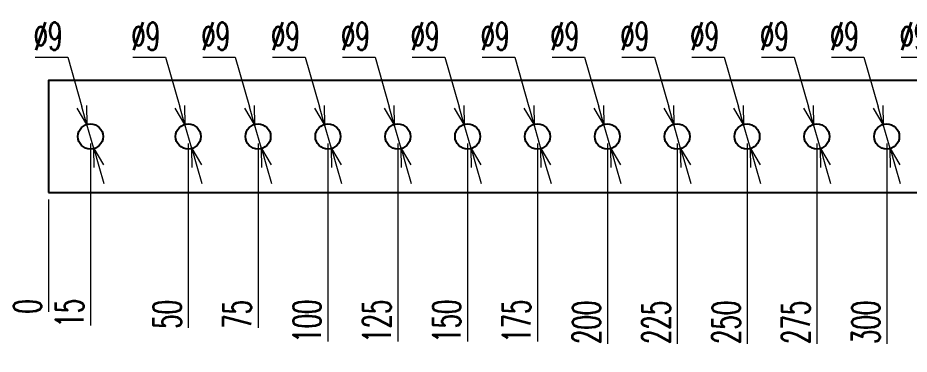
# Model space of a CAD drawing. Header units: millimetres. Extents: x 173893 to 258446, y -176540 to -123824.
# Drawn here: x 191513.2 to 191832.2, y -160366 to -160245.8 of the extents above; entities that cross this region are included whole.
import ezdxf

# ---------------------------------------------------------------- set-up
doc = ezdxf.new("R2010")
doc.units = ezdxf.units.MM
doc.header["$LTSCALE"] = 3
doc.layers.add('@.DM. NÉT CHÍNH', color=7, linetype='Continuous')
doc.styles.add('Ann_w01', font='romans.shx', dxfattribs={"width": 0.6, "bigfont": 'chineset.shx'})
doc.dimstyles.new('Dim 01_SC05', dxfattribs={"dimscale": 5, "dimtxt": 2, "dimasz": 1.3, "dimexe": 0.5, "dimexo": 0.5, "dimgap": 0.5, "dimtad": 1, "dimtoh": 1, "dimdec": 1, "dimzin": 12, "dimdsep": 46, "dimtxsty": 'Ann_w01', "dimblk": 'OPEN30', "dimcen": 1.5, "dimclrd": 6, "dimclre": 6, "dimclrt": 3, "dimadec": 1, "dimazin": 3, "dimtm": 1e-09, "dimtfac": 1, "dimtdec": 1, "dimtmove": 0, "dimatfit": 3, "dimldrblk": 'OPEN30', "dimfxl": 1, "dimtolj": 1, "dimlwd": 20, "dimlwe": 20, "dimarcsym": 0})

# ---------------------------------------------------------------- blocks, each defined once
blk = doc.blocks.new('*D4200')
at = {"layer": '@.DM. NÉT CHÍNH', "color": 6, "linetype": 'Continuous', "lineweight": 20, "transparency": 16777216}
blk.add_line((191524.17, -160310.68), (191524.17, -160350.89), dxfattribs=at)
at = {"layer": 'Defpoints', "color": 0, "linetype": 'Continuous', "transparency": 16777216}
for p in [(191524.17, -160288.18), (191524.17, -160308.18), (191524.17, -160344.39)]:
    blk.add_point(p, dxfattribs=at)
at = {"layer": '@.DM. NÉT CHÍNH', "color": 3, "linetype": 'Continuous', "transparency": 16777216, "insert": (191516.67, -160348.89), "char_height": 10, "attachment_point": 5, "rotation": 90, "style": 'Ann_w01'}
blk.add_mtext('\\A1;0', dxfattribs=at)
blk = doc.blocks.new('_Open30')
at = {"color": 0, "linetype": 'ByBlock', "lineweight": -2}
for p, q in [((-1, 0.268), (0, 0)), ((0, 0), (-1, -0.268)), ((0, 0), (-1, 0))]:
    blk.add_line(p, q, dxfattribs=at)
blk = doc.blocks.new('*D4201')
at = {"layer": '@.DM. NÉT CHÍNH', "color": 6, "linetype": 'Continuous', "lineweight": 20, "transparency": 16777216}
blk.add_line((191539.17, -160290.68), (191539.17, -160355.75), dxfattribs=at)
at = {"layer": 'Defpoints', "color": 0, "linetype": 'Continuous', "transparency": 16777216}
for p in [(191524.17, -160288.18), (191539.17, -160288.18), (191539.17, -160344.39)]:
    blk.add_point(p, dxfattribs=at)
at = {"layer": '@.DM. NÉT CHÍNH', "color": 3, "linetype": 'Continuous', "transparency": 16777216, "insert": (191531.67, -160351.32), "char_height": 10, "attachment_point": 5, "rotation": 90, "style": 'Ann_w01'}
blk.add_mtext('\\A1;15', dxfattribs=at)
blk = doc.blocks.new('*D4169')
at = {"layer": '@.DM. NÉT CHÍNH', "color": 6, "linetype": 'Continuous', "lineweight": 20, "transparency": 16777216}
blk.add_line((191599.17, -160290.68), (191599.17, -160356.6), dxfattribs=at)
at = {"layer": 'Defpoints', "color": 0, "linetype": 'Continuous', "transparency": 16777216}
for p in [(191524.17, -160288.18), (191599.17, -160288.18), (191599.17, -160344.39)]:
    blk.add_point(p, dxfattribs=at)
at = {"layer": '@.DM. NÉT CHÍNH', "color": 3, "linetype": 'Continuous', "transparency": 16777216, "insert": (191591.67, -160351.75), "char_height": 10, "attachment_point": 5, "rotation": 90, "style": 'Ann_w01'}
blk.add_mtext('\\A1;75', dxfattribs=at)
blk = doc.blocks.new('*D4170')
at = {"layer": '@.DM. NÉT CHÍNH', "color": 6, "linetype": 'Continuous', "lineweight": 20, "transparency": 16777216}
blk.add_line((191624.17, -160290.68), (191624.17, -160361.46), dxfattribs=at)
at = {"layer": 'Defpoints', "color": 0, "linetype": 'Continuous', "transparency": 16777216}
for p in [(191524.17, -160288.18), (191624.17, -160288.18), (191624.17, -160344.39)]:
    blk.add_point(p, dxfattribs=at)
at = {"layer": '@.DM. NÉT CHÍNH', "color": 3, "linetype": 'Continuous', "transparency": 16777216, "insert": (191616.67, -160354.18), "char_height": 10, "attachment_point": 5, "rotation": 90, "style": 'Ann_w01'}
blk.add_mtext('\\A1;100', dxfattribs=at)
blk = doc.blocks.new('*D4171')
at = {"layer": '@.DM. NÉT CHÍNH', "color": 6, "linetype": 'Continuous', "lineweight": 20, "transparency": 16777216}
blk.add_line((191649.17, -160290.68), (191649.17, -160361.46), dxfattribs=at)
at = {"layer": 'Defpoints', "color": 0, "linetype": 'Continuous', "transparency": 16777216}
for p in [(191524.17, -160288.18), (191649.17, -160288.18), (191649.17, -160344.39)]:
    blk.add_point(p, dxfattribs=at)
at = {"layer": '@.DM. NÉT CHÍNH', "color": 3, "linetype": 'Continuous', "transparency": 16777216, "insert": (191641.67, -160354.18), "char_height": 10, "attachment_point": 5, "rotation": 90, "style": 'Ann_w01'}
blk.add_mtext('\\A1;125', dxfattribs=at)
blk = doc.blocks.new('*D4172')
at = {"layer": '@.DM. NÉT CHÍNH', "color": 6, "linetype": 'Continuous', "lineweight": 20, "transparency": 16777216}
blk.add_line((191674.17, -160290.68), (191674.17, -160361.46), dxfattribs=at)
at = {"layer": 'Defpoints', "color": 0, "linetype": 'Continuous', "transparency": 16777216}
for p in [(191524.17, -160288.18), (191674.17, -160288.18), (191674.17, -160344.39)]:
    blk.add_point(p, dxfattribs=at)
at = {"layer": '@.DM. NÉT CHÍNH', "color": 3, "linetype": 'Continuous', "transparency": 16777216, "insert": (191666.67, -160354.18), "char_height": 10, "attachment_point": 5, "rotation": 90, "style": 'Ann_w01'}
blk.add_mtext('\\A1;150', dxfattribs=at)
blk = doc.blocks.new('*D4173')
at = {"layer": '@.DM. NÉT CHÍNH', "color": 6, "linetype": 'Continuous', "lineweight": 20, "transparency": 16777216}
blk.add_line((191699.17, -160290.68), (191699.17, -160361.46), dxfattribs=at)
at = {"layer": 'Defpoints', "color": 0, "linetype": 'Continuous', "transparency": 16777216}
for p in [(191524.17, -160288.18), (191699.17, -160288.18), (191699.17, -160344.39)]:
    blk.add_point(p, dxfattribs=at)
at = {"layer": '@.DM. NÉT CHÍNH', "color": 3, "linetype": 'Continuous', "transparency": 16777216, "insert": (191691.67, -160354.18), "char_height": 10, "attachment_point": 5, "rotation": 90, "style": 'Ann_w01'}
blk.add_mtext('\\A1;175', dxfattribs=at)
blk = doc.blocks.new('*D4174')
at = {"layer": '@.DM. NÉT CHÍNH', "color": 6, "linetype": 'Continuous', "lineweight": 20, "transparency": 16777216}
blk.add_line((191724.17, -160290.68), (191724.17, -160362.32), dxfattribs=at)
at = {"layer": 'Defpoints', "color": 0, "linetype": 'Continuous', "transparency": 16777216}
for p in [(191524.17, -160288.18), (191724.17, -160288.18), (191724.17, -160344.39)]:
    blk.add_point(p, dxfattribs=at)
at = {"layer": '@.DM. NÉT CHÍNH', "color": 3, "linetype": 'Continuous', "transparency": 16777216, "insert": (191716.67, -160354.6), "char_height": 10, "attachment_point": 5, "rotation": 90, "style": 'Ann_w01'}
blk.add_mtext('\\A1;200', dxfattribs=at)
blk = doc.blocks.new('*D4175')
at = {"layer": '@.DM. NÉT CHÍNH', "color": 6, "linetype": 'Continuous', "lineweight": 20, "transparency": 16777216}
blk.add_line((191749.17, -160290.68), (191749.17, -160362.32), dxfattribs=at)
at = {"layer": 'Defpoints', "color": 0, "linetype": 'Continuous', "transparency": 16777216}
for p in [(191524.17, -160288.18), (191749.17, -160288.18), (191749.17, -160344.39)]:
    blk.add_point(p, dxfattribs=at)
at = {"layer": '@.DM. NÉT CHÍNH', "color": 3, "linetype": 'Continuous', "transparency": 16777216, "insert": (191741.67, -160354.6), "char_height": 10, "attachment_point": 5, "rotation": 90, "style": 'Ann_w01'}
blk.add_mtext('\\A1;225', dxfattribs=at)
blk = doc.blocks.new('*D4162')
at = {"layer": '@.DM. NÉT CHÍNH', "color": 6, "linetype": 'Continuous', "lineweight": 20, "transparency": 16777216}
blk.add_line((191774.17, -160290.68), (191774.17, -160362.32), dxfattribs=at)
at = {"layer": 'Defpoints', "color": 0, "linetype": 'Continuous', "transparency": 16777216}
for p in [(191524.17, -160288.18), (191774.17, -160288.18), (191774.17, -160344.39)]:
    blk.add_point(p, dxfattribs=at)
at = {"layer": '@.DM. NÉT CHÍNH', "color": 3, "linetype": 'Continuous', "transparency": 16777216, "insert": (191766.67, -160354.6), "char_height": 10, "attachment_point": 5, "rotation": 90, "style": 'Ann_w01'}
blk.add_mtext('\\A1;250', dxfattribs=at)
blk = doc.blocks.new('*D4163')
at = {"layer": '@.DM. NÉT CHÍNH', "color": 6, "linetype": 'Continuous', "lineweight": 20, "transparency": 16777216}
blk.add_line((191799.17, -160290.68), (191799.17, -160362.32), dxfattribs=at)
at = {"layer": 'Defpoints', "color": 0, "linetype": 'Continuous', "transparency": 16777216}
for p in [(191524.17, -160288.18), (191799.17, -160288.18), (191799.17, -160344.39)]:
    blk.add_point(p, dxfattribs=at)
at = {"layer": '@.DM. NÉT CHÍNH', "color": 3, "linetype": 'Continuous', "transparency": 16777216, "insert": (191791.67, -160354.6), "char_height": 10, "attachment_point": 5, "rotation": 90, "style": 'Ann_w01'}
blk.add_mtext('\\A1;275', dxfattribs=at)
blk = doc.blocks.new('*D4164')
at = {"layer": '@.DM. NÉT CHÍNH', "color": 6, "linetype": 'Continuous', "lineweight": 20, "transparency": 16777216}
blk.add_line((191824.17, -160290.68), (191824.17, -160362.32), dxfattribs=at)
at = {"layer": 'Defpoints', "color": 0, "linetype": 'Continuous', "transparency": 16777216}
for p in [(191524.17, -160288.18), (191824.17, -160288.18), (191824.17, -160344.39)]:
    blk.add_point(p, dxfattribs=at)
at = {"layer": '@.DM. NÉT CHÍNH', "color": 3, "linetype": 'Continuous', "transparency": 16777216, "insert": (191816.67, -160354.6), "char_height": 10, "attachment_point": 5, "rotation": 90, "style": 'Ann_w01'}
blk.add_mtext('\\A1;300', dxfattribs=at)
blk = doc.blocks.new('*D4165')
at = {"layer": '@.DM. NÉT CHÍNH', "color": 6, "linetype": 'Continuous', "lineweight": 20, "transparency": 16777216}
blk.add_line((191849.17, -160290.68), (191849.17, -160362.32), dxfattribs=at)
at = {"layer": 'Defpoints', "color": 0, "linetype": 'Continuous', "transparency": 16777216}
for p in [(191524.17, -160288.18), (191849.17, -160288.18), (191849.17, -160344.39)]:
    blk.add_point(p, dxfattribs=at)
at = {"layer": '@.DM. NÉT CHÍNH', "color": 3, "linetype": 'Continuous', "transparency": 16777216, "insert": (191841.67, -160354.6), "char_height": 10, "attachment_point": 5, "rotation": 90, "style": 'Ann_w01'}
blk.add_mtext('\\A1;325', dxfattribs=at)
blk = doc.blocks.new('*D4166')
at = {"layer": '@.DM. NÉT CHÍNH', "color": 6, "linetype": 'Continuous', "lineweight": 20, "transparency": 16777216}
blk.add_line((191879.17, -160290.68), (191879.17, -160362.32), dxfattribs=at)
at = {"layer": 'Defpoints', "color": 0, "linetype": 'Continuous', "transparency": 16777216}
for p in [(191524.17, -160288.18), (191879.17, -160288.18), (191879.17, -160344.39)]:
    blk.add_point(p, dxfattribs=at)
at = {"layer": '@.DM. NÉT CHÍNH', "color": 3, "linetype": 'Continuous', "transparency": 16777216, "insert": (191871.67, -160354.6), "char_height": 10, "attachment_point": 5, "rotation": 90, "style": 'Ann_w01'}
blk.add_mtext('\\A1;355', dxfattribs=at)
blk = doc.blocks.new('*D4167')
at = {"layer": '@.DM. NÉT CHÍNH', "color": 6, "linetype": 'Continuous', "lineweight": 20, "transparency": 16777216}
blk.add_line((191909.17, -160290.68), (191909.17, -160362.32), dxfattribs=at)
at = {"layer": 'Defpoints', "color": 0, "linetype": 'Continuous', "transparency": 16777216}
for p in [(191524.17, -160288.18), (191909.17, -160288.18), (191909.17, -160344.39)]:
    blk.add_point(p, dxfattribs=at)
at = {"layer": '@.DM. NÉT CHÍNH', "color": 3, "linetype": 'Continuous', "transparency": 16777216, "insert": (191901.67, -160354.6), "char_height": 10, "attachment_point": 5, "rotation": 90, "style": 'Ann_w01'}
blk.add_mtext('\\A1;385', dxfattribs=at)
blk = doc.blocks.new('*D4168')
at = {"layer": '@.DM. NÉT CHÍNH', "color": 6, "linetype": 'Continuous', "lineweight": 20, "transparency": 16777216}
blk.add_line((191934.17, -160290.68), (191934.17, -160362.32), dxfattribs=at)
at = {"layer": 'Defpoints', "color": 0, "linetype": 'Continuous', "transparency": 16777216}
for p in [(191524.17, -160288.18), (191934.17, -160288.18), (191934.17, -160344.39)]:
    blk.add_point(p, dxfattribs=at)
at = {"layer": '@.DM. NÉT CHÍNH', "color": 3, "linetype": 'Continuous', "transparency": 16777216, "insert": (191926.67, -160354.6), "char_height": 10, "attachment_point": 5, "rotation": 90, "style": 'Ann_w01'}
blk.add_mtext('\\A1;410', dxfattribs=at)
blk = doc.blocks.new('*D4176')
at = {"layer": '@.DM. NÉT CHÍNH', "color": 6, "linetype": 'Continuous', "lineweight": 20, "transparency": 16777216}
blk.add_line((191959.17, -160290.68), (191959.17, -160362.32), dxfattribs=at)
at = {"layer": 'Defpoints', "color": 0, "linetype": 'Continuous', "transparency": 16777216}
for p in [(191524.17, -160288.18), (191959.17, -160288.18), (191959.17, -160344.39)]:
    blk.add_point(p, dxfattribs=at)
at = {"layer": '@.DM. NÉT CHÍNH', "color": 3, "linetype": 'Continuous', "transparency": 16777216, "insert": (191951.67, -160354.6), "char_height": 10, "attachment_point": 5, "rotation": 90, "style": 'Ann_w01'}
blk.add_mtext('\\A1;435', dxfattribs=at)
blk = doc.blocks.new('*D4177')
at = {"layer": '@.DM. NÉT CHÍNH', "color": 6, "linetype": 'Continuous', "lineweight": 20, "transparency": 16777216}
blk.add_line((191984.17, -160290.68), (191984.17, -160362.32), dxfattribs=at)
at = {"layer": 'Defpoints', "color": 0, "linetype": 'Continuous', "transparency": 16777216}
for p in [(191524.17, -160288.18), (191984.17, -160288.18), (191984.17, -160344.39)]:
    blk.add_point(p, dxfattribs=at)
at = {"layer": '@.DM. NÉT CHÍNH', "color": 3, "linetype": 'Continuous', "transparency": 16777216, "insert": (191976.67, -160354.6), "char_height": 10, "attachment_point": 5, "rotation": 90, "style": 'Ann_w01'}
blk.add_mtext('\\A1;460', dxfattribs=at)
blk = doc.blocks.new('*D4178')
at = {"layer": '@.DM. NÉT CHÍNH', "color": 6, "linetype": 'Continuous', "lineweight": 20, "transparency": 16777216}
blk.add_line((192009.17, -160290.68), (192009.17, -160362.32), dxfattribs=at)
at = {"layer": 'Defpoints', "color": 0, "linetype": 'Continuous', "transparency": 16777216}
for p in [(191524.17, -160288.18), (192009.17, -160288.18), (192009.17, -160344.39)]:
    blk.add_point(p, dxfattribs=at)
at = {"layer": '@.DM. NÉT CHÍNH', "color": 3, "linetype": 'Continuous', "transparency": 16777216, "insert": (192001.67, -160354.6), "char_height": 10, "attachment_point": 5, "rotation": 90, "style": 'Ann_w01'}
blk.add_mtext('\\A1;485', dxfattribs=at)
blk = doc.blocks.new('*D4179')
at = {"layer": '@.DM. NÉT CHÍNH', "color": 6, "linetype": 'Continuous', "lineweight": 20, "transparency": 16777216}
blk.add_line((192034.17, -160290.68), (192034.17, -160362.32), dxfattribs=at)
at = {"layer": 'Defpoints', "color": 0, "linetype": 'Continuous', "transparency": 16777216}
for p in [(191524.17, -160288.18), (192034.17, -160288.18), (192034.17, -160344.39)]:
    blk.add_point(p, dxfattribs=at)
at = {"layer": '@.DM. NÉT CHÍNH', "color": 3, "linetype": 'Continuous', "transparency": 16777216, "insert": (192026.67, -160354.6), "char_height": 10, "attachment_point": 5, "rotation": 90, "style": 'Ann_w01'}
blk.add_mtext('\\A1;510', dxfattribs=at)
blk = doc.blocks.new('*D4180')
at = {"layer": '@.DM. NÉT CHÍNH', "color": 6, "linetype": 'Continuous', "lineweight": 20, "transparency": 16777216}
blk.add_line((192059.17, -160290.68), (192059.17, -160362.32), dxfattribs=at)
at = {"layer": 'Defpoints', "color": 0, "linetype": 'Continuous', "transparency": 16777216}
for p in [(191524.17, -160288.18), (192059.17, -160288.18), (192059.17, -160344.39)]:
    blk.add_point(p, dxfattribs=at)
at = {"layer": '@.DM. NÉT CHÍNH', "color": 3, "linetype": 'Continuous', "transparency": 16777216, "insert": (192051.67, -160354.6), "char_height": 10, "attachment_point": 5, "rotation": 90, "style": 'Ann_w01'}
blk.add_mtext('\\A1;535', dxfattribs=at)
blk = doc.blocks.new('*D4181')
at = {"layer": '@.DM. NÉT CHÍNH', "color": 6, "linetype": 'Continuous', "lineweight": 20, "transparency": 16777216}
blk.add_line((192084.17, -160290.68), (192084.17, -160362.32), dxfattribs=at)
at = {"layer": 'Defpoints', "color": 0, "linetype": 'Continuous', "transparency": 16777216}
for p in [(191524.17, -160288.18), (192084.17, -160288.18), (192084.17, -160344.39)]:
    blk.add_point(p, dxfattribs=at)
at = {"layer": '@.DM. NÉT CHÍNH', "color": 3, "linetype": 'Continuous', "transparency": 16777216, "insert": (192076.67, -160354.6), "char_height": 10, "attachment_point": 5, "rotation": 90, "style": 'Ann_w01'}
blk.add_mtext('\\A1;560', dxfattribs=at)
blk = doc.blocks.new('*D4182')
at = {"layer": '@.DM. NÉT CHÍNH', "color": 6, "linetype": 'Continuous', "lineweight": 20, "transparency": 16777216}
blk.add_line((192109.17, -160290.68), (192109.17, -160362.32), dxfattribs=at)
at = {"layer": 'Defpoints', "color": 0, "linetype": 'Continuous', "transparency": 16777216}
for p in [(191524.17, -160288.18), (192109.17, -160288.18), (192109.17, -160344.39)]:
    blk.add_point(p, dxfattribs=at)
at = {"layer": '@.DM. NÉT CHÍNH', "color": 3, "linetype": 'Continuous', "transparency": 16777216, "insert": (192101.67, -160354.6), "char_height": 10, "attachment_point": 5, "rotation": 90, "style": 'Ann_w01'}
blk.add_mtext('\\A1;585', dxfattribs=at)
blk = doc.blocks.new('*D4183')
at = {"layer": '@.DM. NÉT CHÍNH', "color": 6, "linetype": 'Continuous', "lineweight": 20, "transparency": 16777216}
blk.add_line((192134.17, -160290.68), (192134.17, -160362.03), dxfattribs=at)
at = {"layer": 'Defpoints', "color": 0, "linetype": 'Continuous', "transparency": 16777216}
for p in [(191524.17, -160288.18), (192134.17, -160288.18), (192134.17, -160344.39)]:
    blk.add_point(p, dxfattribs=at)
at = {"layer": '@.DM. NÉT CHÍNH', "color": 3, "linetype": 'Continuous', "transparency": 16777216, "insert": (192126.67, -160354.46), "char_height": 10, "attachment_point": 5, "rotation": 90, "style": 'Ann_w01'}
blk.add_mtext('\\A1;610', dxfattribs=at)
blk = doc.blocks.new('*D4160')
at = {"layer": '@.DM. NÉT CHÍNH', "color": 6, "linetype": 'Continuous', "lineweight": 20, "transparency": 16777216}
blk.add_line((192159.17, -160290.68), (192159.17, -160362.03), dxfattribs=at)
at = {"layer": 'Defpoints', "color": 0, "linetype": 'Continuous', "transparency": 16777216}
for p in [(191524.17, -160288.18), (192159.17, -160288.18), (192159.17, -160344.39)]:
    blk.add_point(p, dxfattribs=at)
at = {"layer": '@.DM. NÉT CHÍNH', "color": 3, "linetype": 'Continuous', "transparency": 16777216, "insert": (192151.67, -160354.46), "char_height": 10, "attachment_point": 5, "rotation": 90, "style": 'Ann_w01'}
blk.add_mtext('\\A1;635', dxfattribs=at)
blk = doc.blocks.new('*D4161')
at = {"layer": '@.DM. NÉT CHÍNH', "color": 6, "linetype": 'Continuous', "lineweight": 20, "transparency": 16777216}
blk.add_line((192219.17, -160290.68), (192219.17, -160362.03), dxfattribs=at)
at = {"layer": 'Defpoints', "color": 0, "linetype": 'Continuous', "transparency": 16777216}
for p in [(191524.17, -160288.18), (192219.17, -160288.18), (192219.17, -160344.39)]:
    blk.add_point(p, dxfattribs=at)
at = {"layer": '@.DM. NÉT CHÍNH', "color": 3, "linetype": 'Continuous', "transparency": 16777216, "insert": (192211.67, -160354.46), "char_height": 10, "attachment_point": 5, "rotation": 90, "style": 'Ann_w01'}
blk.add_mtext('\\A1;695', dxfattribs=at)
blk = doc.blocks.new('*D4186')
at = {"layer": '@.DM. NÉT CHÍNH', "color": 6, "linetype": 'Continuous', "lineweight": 20, "transparency": 16777216}
blk.add_line((192234.17, -160310.68), (192234.17, -160362.18), dxfattribs=at)
at = {"layer": 'Defpoints', "color": 0, "linetype": 'Continuous', "transparency": 16777216}
for p in [(191524.17, -160288.18), (192234.17, -160308.18), (192234.17, -160344.25)]:
    blk.add_point(p, dxfattribs=at)
at = {"layer": '@.DM. NÉT CHÍNH', "color": 3, "linetype": 'Continuous', "transparency": 16777216, "insert": (192226.67, -160354.46), "char_height": 10, "attachment_point": 5, "rotation": 90, "style": 'Ann_w01'}
blk.add_mtext('\\A1;710', dxfattribs=at)
blk = doc.blocks.new('*D4187')
at = {"layer": '@.DM. NÉT CHÍNH', "color": 6, "linetype": 'Continuous', "lineweight": 20, "transparency": 16777216}
for p, q in [((191604.37, -160259.83), (191616.02, -160259.83)), ((191616.02, -160259.83), (191621.13, -160277.61)), ((191625.41, -160292.51), (191622.93, -160283.86)), ((191627.21, -160298.76), (191629.01, -160305))]:
    blk.add_line(p, q, dxfattribs=at)
at = {"layer": 'Defpoints', "color": 0, "linetype": 'Continuous', "transparency": 16777216}
for p in [(191622.93, -160283.86), (191625.41, -160292.51)]:
    blk.add_point(p, dxfattribs=at)
at = {"layer": '@.DM. NÉT CHÍNH', "color": 6, "linetype": 'Continuous', "lineweight": 20, "transparency": 16777216, "xscale": 6.5, "yscale": 6.5, "zscale": 6.5}
for p, rotation in [((191622.93, -160283.86), 286.044695089981), ((191625.41, -160292.51), 106.044695089981)]:
    blk.add_blockref('_Open30', p, dxfattribs=dict(at, rotation=rotation))
at = {"layer": '@.DM. NÉT CHÍNH', "color": 3, "linetype": 'Continuous', "transparency": 16777216, "insert": (191608.95, -160252.33), "char_height": 10, "attachment_point": 5, "style": 'Ann_w01'}
blk.add_mtext('\\A1;∅9', dxfattribs=at)
blk = doc.blocks.new('*D4188')
at = {"layer": '@.DM. NÉT CHÍNH', "color": 6, "linetype": 'Continuous', "lineweight": 20, "transparency": 16777216}
for p, q in [((191579.37, -160259.83), (191591.02, -160259.83)), ((191591.02, -160259.83), (191596.13, -160277.61)), ((191600.41, -160292.51), (191597.93, -160283.86)), ((191602.21, -160298.76), (191604.01, -160305))]:
    blk.add_line(p, q, dxfattribs=at)
at = {"layer": 'Defpoints', "color": 0, "linetype": 'Continuous', "transparency": 16777216}
for p in [(191597.93, -160283.86), (191600.41, -160292.51)]:
    blk.add_point(p, dxfattribs=at)
at = {"layer": '@.DM. NÉT CHÍNH', "color": 6, "linetype": 'Continuous', "lineweight": 20, "transparency": 16777216, "xscale": 6.5, "yscale": 6.5, "zscale": 6.5}
for p, rotation in [((191597.93, -160283.86), 286.0446950905419), ((191600.41, -160292.51), 106.044695090542)]:
    blk.add_blockref('_Open30', p, dxfattribs=dict(at, rotation=rotation))
at = {"layer": '@.DM. NÉT CHÍNH', "color": 3, "linetype": 'Continuous', "transparency": 16777216, "insert": (191583.95, -160252.33), "char_height": 10, "attachment_point": 5, "style": 'Ann_w01'}
blk.add_mtext('\\A1;∅9', dxfattribs=at)
blk = doc.blocks.new('*D4197')
at = {"layer": '@.DM. NÉT CHÍNH', "color": 6, "linetype": 'Continuous', "lineweight": 20, "transparency": 16777216}
for p, q in [((191654.37, -160259.83), (191666.02, -160259.83)), ((191666.02, -160259.83), (191671.13, -160277.61)), ((191675.41, -160292.51), (191672.93, -160283.86)), ((191677.21, -160298.76), (191679.01, -160305))]:
    blk.add_line(p, q, dxfattribs=at)
at = {"layer": 'Defpoints', "color": 0, "linetype": 'Continuous', "transparency": 16777216}
for p in [(191672.93, -160283.86), (191675.41, -160292.51)]:
    blk.add_point(p, dxfattribs=at)
at = {"layer": '@.DM. NÉT CHÍNH', "color": 6, "linetype": 'Continuous', "lineweight": 20, "transparency": 16777216, "xscale": 6.5, "yscale": 6.5, "zscale": 6.5}
for p, rotation in [((191672.93, -160283.86), 286.0446950898542), ((191675.41, -160292.51), 106.0446950898542)]:
    blk.add_blockref('_Open30', p, dxfattribs=dict(at, rotation=rotation))
at = {"layer": '@.DM. NÉT CHÍNH', "color": 3, "linetype": 'Continuous', "transparency": 16777216, "insert": (191658.95, -160252.33), "char_height": 10, "attachment_point": 5, "style": 'Ann_w01'}
blk.add_mtext('\\A1;∅9', dxfattribs=at)
blk = doc.blocks.new('*D4205')
at = {"layer": '@.DM. NÉT CHÍNH', "color": 6, "linetype": 'Continuous', "lineweight": 20, "transparency": 16777216}
for p, q in [((191829.37, -160259.83), (191841.02, -160259.83)), ((191841.02, -160259.83), (191846.13, -160277.61)), ((191850.41, -160292.51), (191847.93, -160283.86)), ((191852.21, -160298.76), (191854.01, -160305))]:
    blk.add_line(p, q, dxfattribs=at)
at = {"layer": 'Defpoints', "color": 0, "linetype": 'Continuous', "transparency": 16777216}
for p in [(191847.93, -160283.86), (191850.41, -160292.51)]:
    blk.add_point(p, dxfattribs=at)
at = {"layer": '@.DM. NÉT CHÍNH', "color": 6, "linetype": 'Continuous', "lineweight": 20, "transparency": 16777216, "xscale": 6.5, "yscale": 6.5, "zscale": 6.5}
for p, rotation in [((191847.93, -160283.86), 286.0446950908981), ((191850.41, -160292.51), 106.0446950908981)]:
    blk.add_blockref('_Open30', p, dxfattribs=dict(at, rotation=rotation))
at = {"layer": '@.DM. NÉT CHÍNH', "color": 3, "linetype": 'Continuous', "transparency": 16777216, "insert": (191833.95, -160252.33), "char_height": 10, "attachment_point": 5, "style": 'Ann_w01'}
blk.add_mtext('\\A1;∅9', dxfattribs=at)
blk = doc.blocks.new('*D4206')
at = {"layer": '@.DM. NÉT CHÍNH', "color": 6, "linetype": 'Continuous', "lineweight": 20, "transparency": 16777216}
for p, q in [((191804.37, -160259.83), (191816.02, -160259.83)), ((191816.02, -160259.83), (191821.13, -160277.61)), ((191825.41, -160292.51), (191822.93, -160283.86)), ((191827.21, -160298.76), (191829.01, -160305))]:
    blk.add_line(p, q, dxfattribs=at)
at = {"layer": 'Defpoints', "color": 0, "linetype": 'Continuous', "transparency": 16777216}
for p in [(191822.93, -160283.86), (191825.41, -160292.51)]:
    blk.add_point(p, dxfattribs=at)
at = {"layer": '@.DM. NÉT CHÍNH', "color": 6, "linetype": 'Continuous', "lineweight": 20, "transparency": 16777216, "xscale": 6.5, "yscale": 6.5, "zscale": 6.5}
for p, rotation in [((191822.93, -160283.86), 286.0446950901858), ((191825.41, -160292.51), 106.0446950901859)]:
    blk.add_blockref('_Open30', p, dxfattribs=dict(at, rotation=rotation))
at = {"layer": '@.DM. NÉT CHÍNH', "color": 3, "linetype": 'Continuous', "transparency": 16777216, "insert": (191808.95, -160252.33), "char_height": 10, "attachment_point": 5, "style": 'Ann_w01'}
blk.add_mtext('\\A1;∅9', dxfattribs=at)
blk = doc.blocks.new('*D4207')
at = {"layer": '@.DM. NÉT CHÍNH', "color": 6, "linetype": 'Continuous', "lineweight": 20, "transparency": 16777216}
for p, q in [((191779.37, -160259.83), (191791.02, -160259.83)), ((191791.02, -160259.83), (191796.13, -160277.61)), ((191800.41, -160292.51), (191797.93, -160283.86)), ((191802.21, -160298.76), (191804.01, -160305))]:
    blk.add_line(p, q, dxfattribs=at)
at = {"layer": 'Defpoints', "color": 0, "linetype": 'Continuous', "transparency": 16777216}
for p in [(191797.93, -160283.86), (191800.41, -160292.51)]:
    blk.add_point(p, dxfattribs=at)
at = {"layer": '@.DM. NÉT CHÍNH', "color": 6, "linetype": 'Continuous', "lineweight": 20, "transparency": 16777216, "xscale": 6.5, "yscale": 6.5, "zscale": 6.5}
for p, rotation in [((191797.93, -160283.86), 286.0446950906956), ((191800.41, -160292.51), 106.0446950906956)]:
    blk.add_blockref('_Open30', p, dxfattribs=dict(at, rotation=rotation))
at = {"layer": '@.DM. NÉT CHÍNH', "color": 3, "linetype": 'Continuous', "transparency": 16777216, "insert": (191783.95, -160252.33), "char_height": 10, "attachment_point": 5, "style": 'Ann_w01'}
blk.add_mtext('\\A1;∅9', dxfattribs=at)
blk = doc.blocks.new('*D4208')
at = {"layer": '@.DM. NÉT CHÍNH', "color": 6, "linetype": 'Continuous', "lineweight": 20, "transparency": 16777216}
for p, q in [((191754.37, -160259.83), (191766.02, -160259.83)), ((191766.02, -160259.83), (191771.13, -160277.61)), ((191775.41, -160292.51), (191772.93, -160283.86)), ((191777.21, -160298.76), (191779.01, -160305))]:
    blk.add_line(p, q, dxfattribs=at)
at = {"layer": 'Defpoints', "color": 0, "linetype": 'Continuous', "transparency": 16777216}
for p in [(191772.93, -160283.86), (191775.41, -160292.51)]:
    blk.add_point(p, dxfattribs=at)
at = {"layer": '@.DM. NÉT CHÍNH', "color": 6, "linetype": 'Continuous', "lineweight": 20, "transparency": 16777216, "xscale": 6.5, "yscale": 6.5, "zscale": 6.5}
for p, rotation in [((191772.93, -160283.86), 286.0446950913322), ((191775.41, -160292.51), 106.0446950913322)]:
    blk.add_blockref('_Open30', p, dxfattribs=dict(at, rotation=rotation))
at = {"layer": '@.DM. NÉT CHÍNH', "color": 3, "linetype": 'Continuous', "transparency": 16777216, "insert": (191758.95, -160252.33), "char_height": 10, "attachment_point": 5, "style": 'Ann_w01'}
blk.add_mtext('\\A1;∅9', dxfattribs=at)
blk = doc.blocks.new('*D4209')
at = {"layer": '@.DM. NÉT CHÍNH', "color": 6, "linetype": 'Continuous', "lineweight": 20, "transparency": 16777216}
for p, q in [((191729.37, -160259.83), (191741.02, -160259.83)), ((191741.02, -160259.83), (191746.13, -160277.61)), ((191750.41, -160292.51), (191747.93, -160283.86)), ((191752.21, -160298.76), (191754.01, -160305))]:
    blk.add_line(p, q, dxfattribs=at)
at = {"layer": 'Defpoints', "color": 0, "linetype": 'Continuous', "transparency": 16777216}
for p in [(191747.93, -160283.86), (191750.41, -160292.51)]:
    blk.add_point(p, dxfattribs=at)
at = {"layer": '@.DM. NÉT CHÍNH', "color": 6, "linetype": 'Continuous', "lineweight": 20, "transparency": 16777216, "xscale": 6.5, "yscale": 6.5, "zscale": 6.5}
for p, rotation in [((191747.93, -160283.86), 286.0446950907445), ((191750.41, -160292.51), 106.0446950907445)]:
    blk.add_blockref('_Open30', p, dxfattribs=dict(at, rotation=rotation))
at = {"layer": '@.DM. NÉT CHÍNH', "color": 3, "linetype": 'Continuous', "transparency": 16777216, "insert": (191733.95, -160252.33), "char_height": 10, "attachment_point": 5, "style": 'Ann_w01'}
blk.add_mtext('\\A1;∅9', dxfattribs=at)
blk = doc.blocks.new('*D4210')
at = {"layer": '@.DM. NÉT CHÍNH', "color": 6, "linetype": 'Continuous', "lineweight": 20, "transparency": 16777216}
for p, q in [((191704.37, -160259.83), (191716.02, -160259.83)), ((191716.02, -160259.83), (191721.13, -160277.61)), ((191725.41, -160292.51), (191722.93, -160283.86)), ((191727.21, -160298.76), (191729.01, -160305))]:
    blk.add_line(p, q, dxfattribs=at)
at = {"layer": 'Defpoints', "color": 0, "linetype": 'Continuous', "transparency": 16777216}
for p in [(191722.93, -160283.86), (191725.41, -160292.51)]:
    blk.add_point(p, dxfattribs=at)
at = {"layer": '@.DM. NÉT CHÍNH', "color": 6, "linetype": 'Continuous', "lineweight": 20, "transparency": 16777216, "xscale": 6.5, "yscale": 6.5, "zscale": 6.5}
for p, rotation in [((191722.93, -160283.86), 286.0446950904128), ((191725.41, -160292.51), 106.0446950904128)]:
    blk.add_blockref('_Open30', p, dxfattribs=dict(at, rotation=rotation))
at = {"layer": '@.DM. NÉT CHÍNH', "color": 3, "linetype": 'Continuous', "transparency": 16777216, "insert": (191708.95, -160252.33), "char_height": 10, "attachment_point": 5, "style": 'Ann_w01'}
blk.add_mtext('\\A1;∅9', dxfattribs=at)
blk = doc.blocks.new('*D4211')
at = {"layer": '@.DM. NÉT CHÍNH', "color": 6, "linetype": 'Continuous', "lineweight": 20, "transparency": 16777216}
for p, q in [((191679.37, -160259.83), (191691.02, -160259.83)), ((191691.02, -160259.83), (191696.13, -160277.61)), ((191700.41, -160292.51), (191697.93, -160283.86)), ((191702.21, -160298.76), (191704.01, -160305))]:
    blk.add_line(p, q, dxfattribs=at)
at = {"layer": 'Defpoints', "color": 0, "linetype": 'Continuous', "transparency": 16777216}
for p in [(191697.93, -160283.86), (191700.41, -160292.51)]:
    blk.add_point(p, dxfattribs=at)
at = {"layer": '@.DM. NÉT CHÍNH', "color": 6, "linetype": 'Continuous', "lineweight": 20, "transparency": 16777216, "xscale": 6.5, "yscale": 6.5, "zscale": 6.5}
for p, rotation in [((191697.93, -160283.86), 286.0446950902615), ((191700.41, -160292.51), 106.0446950902615)]:
    blk.add_blockref('_Open30', p, dxfattribs=dict(at, rotation=rotation))
at = {"layer": '@.DM. NÉT CHÍNH', "color": 3, "linetype": 'Continuous', "transparency": 16777216, "insert": (191683.95, -160252.33), "char_height": 10, "attachment_point": 5, "style": 'Ann_w01'}
blk.add_mtext('\\A1;∅9', dxfattribs=at)
blk = doc.blocks.new('*D4212')
at = {"layer": '@.DM. NÉT CHÍNH', "color": 6, "linetype": 'Continuous', "lineweight": 20, "transparency": 16777216}
for p, q in [((191629.37, -160259.83), (191641.02, -160259.83)), ((191641.02, -160259.83), (191646.13, -160277.61)), ((191650.41, -160292.51), (191647.93, -160283.86)), ((191652.21, -160298.76), (191654.01, -160305))]:
    blk.add_line(p, q, dxfattribs=at)
at = {"layer": 'Defpoints', "color": 0, "linetype": 'Continuous', "transparency": 16777216}
for p in [(191647.93, -160283.86), (191650.41, -160292.51)]:
    blk.add_point(p, dxfattribs=at)
at = {"layer": '@.DM. NÉT CHÍNH', "color": 6, "linetype": 'Continuous', "lineweight": 20, "transparency": 16777216, "xscale": 6.5, "yscale": 6.5, "zscale": 6.5}
for p, rotation in [((191647.93, -160283.86), 286.0446950898053), ((191650.41, -160292.51), 106.0446950898053)]:
    blk.add_blockref('_Open30', p, dxfattribs=dict(at, rotation=rotation))
at = {"layer": '@.DM. NÉT CHÍNH', "color": 3, "linetype": 'Continuous', "transparency": 16777216, "insert": (191633.95, -160252.33), "char_height": 10, "attachment_point": 5, "style": 'Ann_w01'}
blk.add_mtext('\\A1;∅9', dxfattribs=at)
blk = doc.blocks.new('*D4213')
at = {"layer": '@.DM. NÉT CHÍNH', "color": 6, "linetype": 'Continuous', "lineweight": 20, "transparency": 16777216}
for p, q in [((191519.37, -160259.83), (191531.02, -160259.83)), ((191531.02, -160259.83), (191536.13, -160277.61)), ((191540.41, -160292.51), (191537.93, -160283.86)), ((191542.21, -160298.76), (191544.01, -160305))]:
    blk.add_line(p, q, dxfattribs=at)
at = {"layer": 'Defpoints', "color": 0, "linetype": 'Continuous', "transparency": 16777216}
for p in [(191537.93, -160283.86), (191540.41, -160292.51)]:
    blk.add_point(p, dxfattribs=at)
at = {"layer": '@.DM. NÉT CHÍNH', "color": 6, "linetype": 'Continuous', "lineweight": 20, "transparency": 16777216, "xscale": 6.5, "yscale": 6.5, "zscale": 6.5}
for p, rotation in [((191537.93, -160283.86), 286.0446950897029), ((191540.41, -160292.51), 106.0446950897029)]:
    blk.add_blockref('_Open30', p, dxfattribs=dict(at, rotation=rotation))
at = {"layer": '@.DM. NÉT CHÍNH', "color": 3, "linetype": 'Continuous', "transparency": 16777216, "insert": (191523.95, -160252.33), "char_height": 10, "attachment_point": 5, "style": 'Ann_w01'}
blk.add_mtext('\\A1;∅9', dxfattribs=at)
blk = doc.blocks.new('*D4184')
at = {"layer": '@.DM. NÉT CHÍNH', "color": 6, "linetype": 'Continuous', "lineweight": 20, "transparency": 16777216}
blk.add_line((191574.17, -160290.68), (191574.17, -160356.6), dxfattribs=at)
at = {"layer": 'Defpoints', "color": 0, "linetype": 'Continuous', "transparency": 16777216}
for p in [(191524.17, -160288.18), (191574.17, -160288.18), (191574.17, -160344.39)]:
    blk.add_point(p, dxfattribs=at)
at = {"layer": '@.DM. NÉT CHÍNH', "color": 3, "linetype": 'Continuous', "transparency": 16777216, "insert": (191566.67, -160351.75), "char_height": 10, "attachment_point": 5, "rotation": 90, "style": 'Ann_w01'}
blk.add_mtext('\\A1;50', dxfattribs=at)
blk = doc.blocks.new('*D4214')
at = {"layer": '@.DM. NÉT CHÍNH', "color": 6, "linetype": 'Continuous', "lineweight": 20, "transparency": 16777216}
for p, q in [((191554.37, -160259.83), (191566.02, -160259.83)), ((191566.02, -160259.83), (191571.13, -160277.61)), ((191575.41, -160292.51), (191572.93, -160283.86)), ((191577.21, -160298.76), (191579.01, -160305))]:
    blk.add_line(p, q, dxfattribs=at)
at = {"layer": 'Defpoints', "color": 0, "linetype": 'Continuous', "transparency": 16777216}
for p in [(191572.93, -160283.86), (191575.41, -160292.51)]:
    blk.add_point(p, dxfattribs=at)
at = {"layer": '@.DM. NÉT CHÍNH', "color": 6, "linetype": 'Continuous', "lineweight": 20, "transparency": 16777216, "xscale": 6.5, "yscale": 6.5, "zscale": 6.5}
for p, rotation in [((191572.93, -160283.86), 286.0446950906444), ((191575.41, -160292.51), 106.0446950906444)]:
    blk.add_blockref('_Open30', p, dxfattribs=dict(at, rotation=rotation))
at = {"layer": '@.DM. NÉT CHÍNH', "color": 3, "linetype": 'Continuous', "transparency": 16777216, "insert": (191558.95, -160252.33), "char_height": 10, "attachment_point": 5, "style": 'Ann_w01'}
blk.add_mtext('\\A1;∅9', dxfattribs=at)
blk = doc.blocks.new('*D4185')
at = {"layer": '@.DM. NÉT CHÍNH', "color": 6, "linetype": 'Continuous', "lineweight": 20, "transparency": 16777216}
blk.add_line((192184.17, -160290.68), (192184.17, -160362.03), dxfattribs=at)
at = {"layer": 'Defpoints', "color": 0, "linetype": 'Continuous', "transparency": 16777216}
for p in [(191524.17, -160288.18), (192184.17, -160288.18), (192184.17, -160344.39)]:
    blk.add_point(p, dxfattribs=at)
at = {"layer": '@.DM. NÉT CHÍNH', "color": 3, "linetype": 'Continuous', "transparency": 16777216, "insert": (192176.67, -160354.46), "char_height": 10, "attachment_point": 5, "rotation": 90, "style": 'Ann_w01'}
blk.add_mtext('\\A1;660', dxfattribs=at)

msp = doc.modelspace()

# ---------------------------------------------------------------- linework, layer by layer
msp.add_lwpolyline([(191524.17, -160308.18), (192234.17, -160308.18), (192234.17, -160268.18), (191524.17, -160268.18)], close=True)
for centre in [(191539.17, -160288.18), (191574.17, -160288.18), (191599.17, -160288.18), (191624.17, -160288.18), (191649.17, -160288.18), (191674.17, -160288.18), (191699.17, -160288.18), (191724.17, -160288.18), (191749.17, -160288.18), (191774.17, -160288.18), (191799.17, -160288.18), (191824.17, -160288.18)]:
    msp.add_circle(centre, 4.5)

# ---------------------------------------------------------------- dimensions: what is measured, and where the dimension line sits
at = {"layer": '@.DM. NÉT CHÍNH', "linetype": 'Continuous'}
for p1, p2, picture, middle in [((191540.41, -160292.51), (191537.93, -160283.86), '*D4213', (191523.95, -160259.83)), ((191575.41, -160292.51), (191572.93, -160283.86), '*D4214', (191558.95, -160259.83)), ((191600.41, -160292.51), (191597.93, -160283.86), '*D4188', (191583.95, -160259.83)), ((191625.41, -160292.51), (191622.93, -160283.86), '*D4187', (191608.95, -160259.83)), ((191650.41, -160292.51), (191647.93, -160283.86), '*D4212', (191633.95, -160259.83)), ((191675.41, -160292.51), (191672.93, -160283.86), '*D4197', (191658.95, -160259.83)), ((191700.41, -160292.51), (191697.93, -160283.86), '*D4211', (191683.95, -160259.83)), ((191725.41, -160292.51), (191722.93, -160283.86), '*D4210', (191708.95, -160259.83)), ((191750.41, -160292.51), (191747.93, -160283.86), '*D4209', (191733.95, -160259.83)), ((191775.41, -160292.51), (191772.93, -160283.86), '*D4208', (191758.95, -160259.83)), ((191800.41, -160292.51), (191797.93, -160283.86), '*D4207', (191783.95, -160259.83)), ((191825.41, -160292.51), (191822.93, -160283.86), '*D4206', (191808.95, -160259.83)), ((191850.41, -160292.51), (191847.93, -160283.86), '*D4205', (191833.95, -160259.83))]:
    dim = msp.add_diameter_dim_2p(p1=p1, p2=p2, dimstyle='Dim 01_SC05', dxfattribs=at)
    dim.commit()
    dim.dimension.update_dxf_attribs({"geometry": picture, "text_midpoint": middle, "dimtype": 163})
for feature_location, offset, origin, picture, middle in [((191524.16999626, -160308.18370253), (0, -36.20677489), (191524.16999626, -160288.18370253), '*D4200', (191516.66999626, -160348.89047742)), ((191539.17, -160288.18), (0, -56.21), (191524.17, -160288.18), '*D4201', (191531.67, -160351.32)), ((191599.17, -160288.18), (0, -56.21), (191524.17, -160288.18), '*D4169', (191591.67, -160351.75)), ((191624.17, -160288.18), (0, -56.21), (191524.17, -160288.18), '*D4170', (191616.67, -160354.18)), ((191649.17, -160288.18), (0, -56.21), (191524.17, -160288.18), '*D4171', (191641.67, -160354.18)), ((191674.17, -160288.18), (0, -56.21), (191524.17, -160288.18), '*D4172', (191666.67, -160354.18)), ((191699.17, -160288.18), (0, -56.21), (191524.17, -160288.18), '*D4173', (191691.67, -160354.18)), ((191724.17, -160288.18), (0, -56.21), (191524.17, -160288.18), '*D4174', (191716.67, -160354.6)), ((191749.17, -160288.18), (0, -56.21), (191524.17, -160288.18), '*D4175', (191741.67, -160354.6)), ((191774.17, -160288.18), (0, -56.21), (191524.17, -160288.18), '*D4162', (191766.67, -160354.6)), ((191799.17, -160288.18), (0, -56.21), (191524.17, -160288.18), '*D4163', (191791.67, -160354.6)), ((191824.17, -160288.18), (0, -56.21), (191524.17, -160288.18), '*D4164', (191816.67, -160354.6)), ((191849.17, -160288.18), (0, -56.21), (191524.17, -160288.18), '*D4165', (191841.67, -160354.6)), ((191879.17, -160288.18), (0, -56.21), (191524.17, -160288.18), '*D4166', (191871.67, -160354.6)), ((191909.17, -160288.18), (0, -56.21), (191524.17, -160288.18), '*D4167', (191901.67, -160354.6)), ((191934.17, -160288.18), (0, -56.21), (191524.17, -160288.18), '*D4168', (191926.67, -160354.6)), ((191959.17, -160288.18), (0, -56.21), (191524.17, -160288.18), '*D4176', (191951.67, -160354.6)), ((191984.17, -160288.18), (0, -56.21), (191524.17, -160288.18), '*D4177', (191976.67, -160354.6)), ((192009.17, -160288.18), (0, -56.21), (191524.17, -160288.18), '*D4178', (192001.67, -160354.6)), ((192034.17, -160288.18), (0, -56.21), (191524.17, -160288.18), '*D4179', (192026.67, -160354.6)), ((192059.17, -160288.18), (0, -56.21), (191524.17, -160288.18), '*D4180', (192051.67, -160354.6)), ((192084.17, -160288.18), (0, -56.21), (191524.17, -160288.18), '*D4181', (192076.67, -160354.6)), ((192109.17, -160288.18), (0, -56.21), (191524.17, -160288.18), '*D4182', (192101.67, -160354.6)), ((192134.17, -160288.18), (0, -56.21), (191524.17, -160288.18), '*D4183', (192126.67, -160354.46)), ((192159.17, -160288.18), (0, -56.21), (191524.17, -160288.18), '*D4160', (192151.67, -160354.46)), ((192219.17, -160288.18), (0, -56.21), (191524.17, -160288.18), '*D4161', (192211.67, -160354.46)), ((192234.17, -160308.18), (0, -36.06), (191524.17, -160288.18), '*D4186', (192226.67, -160354.46)), ((191574.17, -160288.18), (0, -56.21), (191524.17, -160288.18), '*D4184', (191566.67, -160351.75)), ((192184.17, -160288.18), (0, -56.21), (191524.17, -160288.18), '*D4185', (192176.67, -160354.46))]:
    dim = msp.add_ordinate_dim(feature_location=feature_location, offset=offset, dtype=1, origin=origin, dimstyle='Dim 01_SC05', dxfattribs=at)
    dim.commit()
    dim.dimension.update_dxf_attribs({"geometry": picture, "text_midpoint": middle})

doc.saveas('drawing.dxf')
